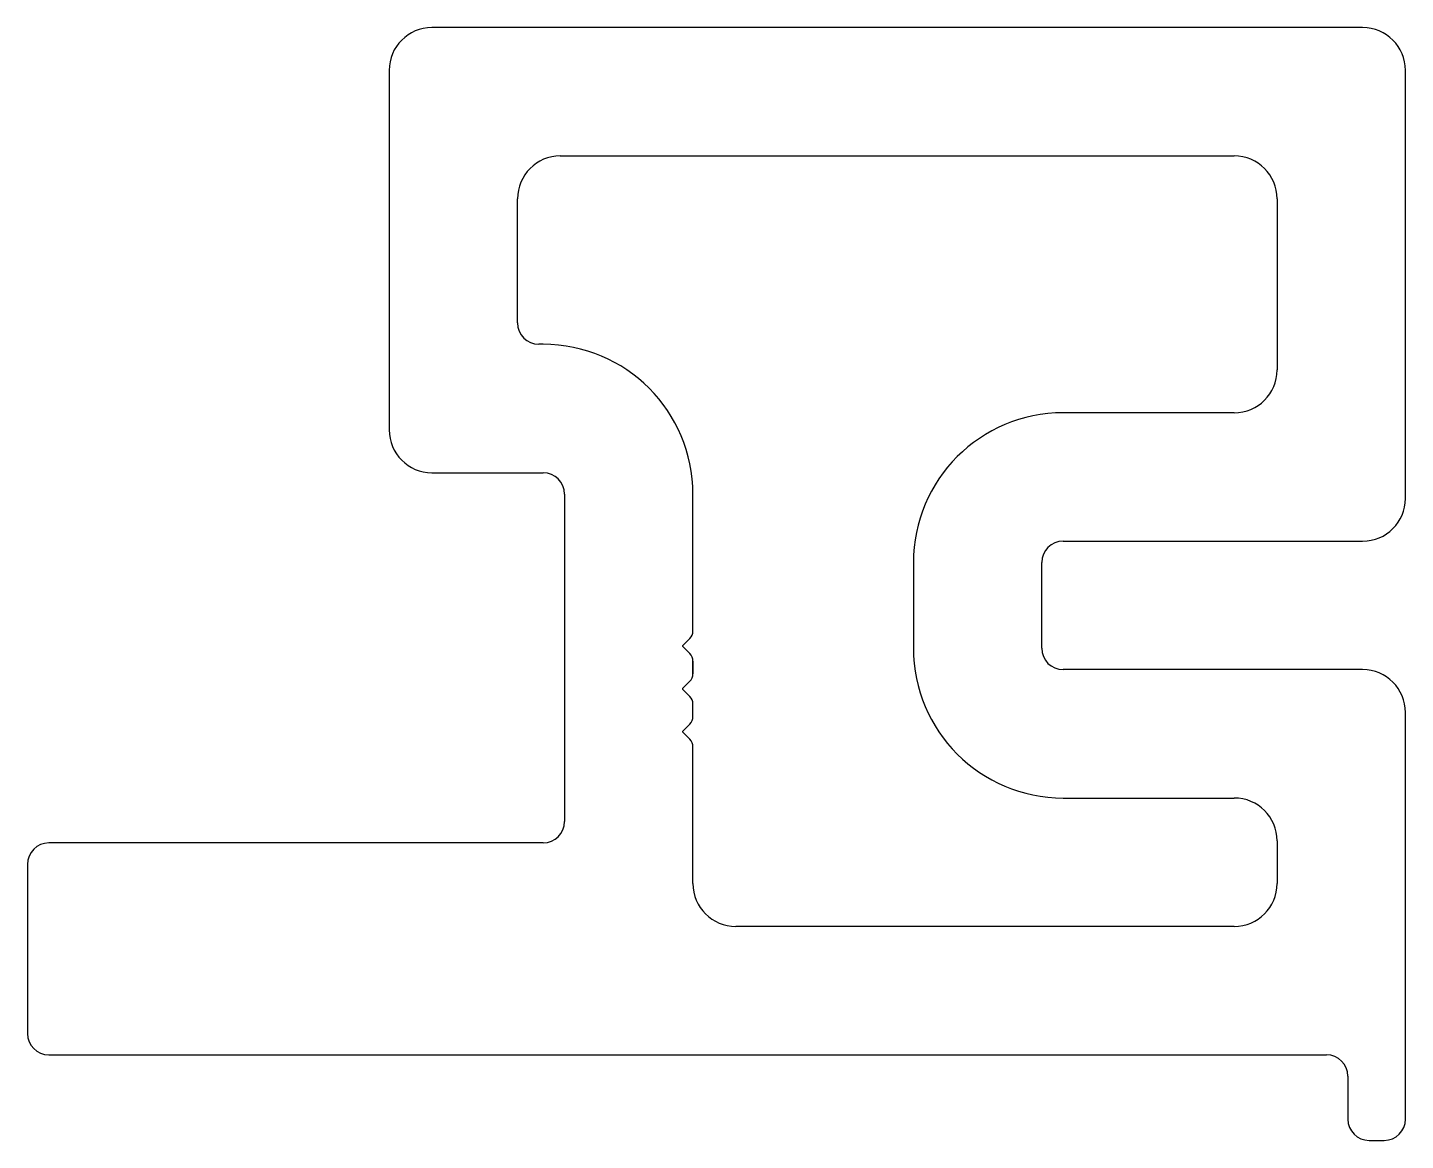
# Model space of a CAD drawing. Extents: x -17.5 to 14.7, y 0.4 to 26.4.
import ezdxf

# ---------------------------------------------------------------- set-up
doc = ezdxf.new("R2010")
doc.units = 0
doc.layers.add('KONTUR', color=7, linetype='CONTINUOUS')

msp = doc.modelspace()

# ---------------------------------------------------------------- linework, layer by layer
at = {"layer": 'KONTUR', "color": 7}
for p, q in [((13.689, 26.396), (-8.061, 26.396)), ((-9.061, 25.396), (-9.061, 16.996)), ((14.689, 15.396), (14.689, 25.396)), ((-5.061, 23.396), (10.689, 23.396)), ((-6.061, 19.496), (-6.061, 22.396)), ((11.689, 22.396), (11.689, 18.396)), ((-5.461, 18.996), (-5.561, 18.996)), ((10.689, 17.396), (6.689, 17.396)), ((-8.061, 15.996), (-5.461, 15.996)), ((-4.961, 15.496), (-4.961, 7.846)), ((-1.961, 12.299), (-1.961, 15.496)), ((6.689, 14.396), (13.689, 14.396)), ((3.189, 13.896), (3.189, 11.896)), ((6.189, 11.896), (6.189, 13.896)), ((-1.961, 12.299), (-1.961, 12.299)), ((-1.961, 12.299), (-1.961, 12.299)), ((-2.205, 11.952), (-2.034, 12.123)), ((-2.034, 11.769), (-2.205, 11.94)), ((-1.961, 11.299), (-1.961, 11.592)), ((-1.961, 11.592), (-1.961, 11.299)), ((-1.961, 11.299), (-1.961, 11.592)), ((-1.961, 11.592), (-1.961, 11.299)), ((-1.961, 11.299), (-1.961, 11.592)), ((13.689, 11.396), (6.689, 11.396)), ((-2.205, 10.952), (-2.034, 11.123)), ((-2.034, 10.769), (-2.205, 10.94)), ((-1.961, 10.3), (-1.961, 10.592)), ((14.689, 0.896), (14.689, 10.396)), ((-2.205, 9.952), (-2.034, 10.123)), ((-2.034, 9.769), (-2.205, 9.94)), ((-1.961, 6.396), (-1.961, 9.592)), ((6.689, 8.396), (10.689, 8.396)), ((-5.461, 7.346), (-17.011, 7.346)), ((11.689, 7.396), (11.689, 6.396)), ((-17.511, 6.846), (-17.511, 2.896)), ((10.689, 5.396), (-0.961, 5.396)), ((-17.011, 2.396), (12.842, 2.396)), ((13.342, 1.896), (13.342, 0.896)), ((13.842, 0.396), (14.189, 0.396))]:
    msp.add_line(p, q, dxfattribs=at)
for centre, radius, start, end in [((-8.061, 25.396), 1, 90, 180), ((13.689, 25.396), 1, 0, 90), ((-5.061, 22.396), 1, 90, 180), ((10.689, 22.396), 1, 0, 90), ((-5.561, 19.496), 0.5, 180, 270), ((-5.461, 15.496), 3.5, 0, 90), ((10.689, 18.396), 1, 270, 0), ((6.689, 13.896), 3.5, 90, 180), ((-8.061, 16.996), 1, 180, 270), ((-5.461, 15.496), 0.5, 0, 90), ((13.689, 15.396), 1, 270, 0), ((6.689, 13.896), 0.5, 90, 180), ((-2.211, 12.299), 0.25, 315, 360), ((-2.2, 11.946), 0.008, 135, 225), ((-2.211, 11.592), 0.25, 0, 45), ((6.689, 11.896), 3.5, 180, 270), ((6.689, 11.896), 0.5, 180, 270), ((-2.211, 11.299), 0.25, 315, 360), ((13.689, 10.396), 1, 0, 90), ((-2.2, 10.946), 0.008, 135, 225), ((-2.211, 10.592), 0.25, 360, 45), ((-2.211, 10.3), 0.25, 315, 360), ((-2.2, 9.946), 0.008, 135, 225), ((-2.211, 9.592), 0.25, 0, 45), ((10.689, 7.396), 1, 0, 90), ((-5.461, 7.846), 0.5, 270, 0), ((-17.011, 6.846), 0.5, 90, 180), ((-0.961, 6.396), 1, 180, 270), ((10.689, 6.396), 1, 270, 0), ((-17.011, 2.896), 0.5, 180, 270), ((12.842, 1.896), 0.5, 0, 90), ((13.842, 0.896), 0.5, 180, 270), ((14.189, 0.896), 0.5, 270, 0)]:
    msp.add_arc(centre, radius, start, end, dxfattribs=at)

doc.saveas('drawing.dxf')
